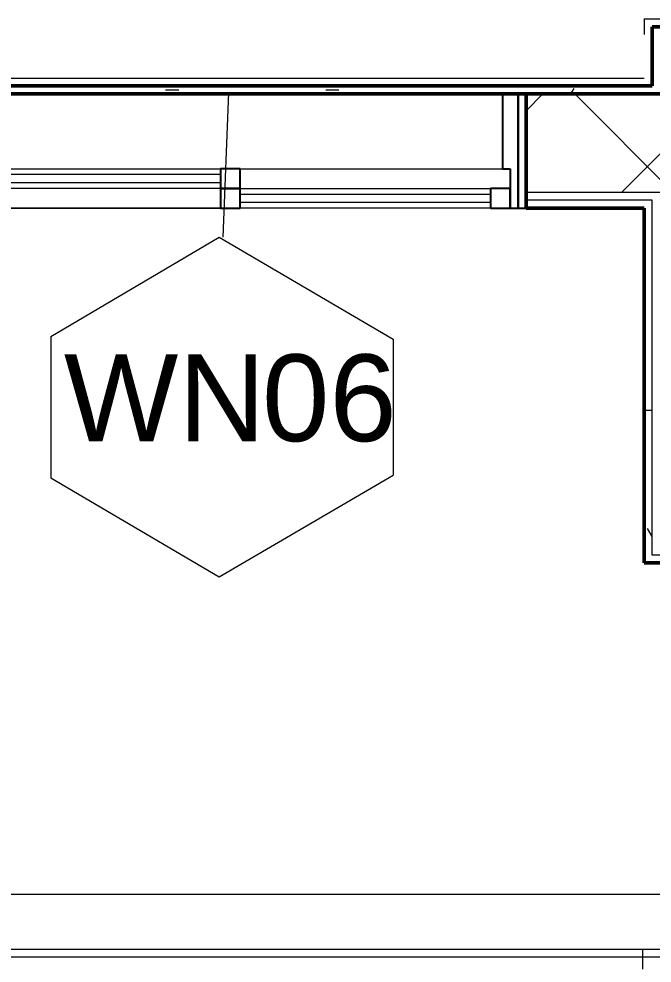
# Model space of a CAD drawing. Header units: millimetres. Extents: x -9358 to 257996, y -67499 to 9117.
# Drawn here: x 17713 to 19320, y -55453 to -53058 of the extents above; entities that cross this region are included whole.
import ezdxf

# ---------------------------------------------------------------- set-up
doc = ezdxf.new("R2010")
doc.units = ezdxf.units.MM
doc.header["$LTSCALE"] = 1000
for name, color, linetype, lineweight in [('A-TYP-WIN', 8, 'Continuous', 0), ('A-WAL-CLD', 8, 'Continuous', 9), ('A-WAL-CMU', 8, 'Continuous', 50), ('A-WAL-LOW-20', 8, 'Continuous', 18), ('A-WAL-LOW-30', 8, 'Continuous', 18), ('A-WAL-PAT-1', 8, 'Continuous', 9), ('A-WIN', 8, 'Continuous', 9), ('A-WIN-1', 8, 'Continuous', 25), ('A-WIN-2', 8, 'Continuous', 18)]:
    doc.layers.add(name, color=color, linetype=linetype, lineweight=lineweight)
doc.styles.add('Arial_8', font='arial.ttf', dxfattribs={"height": 220})
pattern_1 = [(0, (0, 0), (812.8, 203.2), [33.528, -576.072, 33.528, -576.072, -3251.2]), (0, (0, 0), (812.8, 203.2), [-1219.2, 33.528, -1185.672, 33.528, -576.072, -1422.4]), (0, (0, 0), (812.8, 203.2), [-3048, 33.528, -372.872, 33.528, -982.472]), (120, (304.8, 101.6), (-582.37636, 602.30545), [33.528, -576.072, 33.528, -576.072, -3251.2]), (120, (304.8, 101.6), (-582.37636, 602.30545), [-1219.2, 33.528, -1185.672, 33.528, -576.072, -1422.4]), (120, (304.8, 101.6), (-582.37636, 602.30545), [-3048, 33.528, -372.872, 33.528, -982.472]), (240, (406.4, 508), (-230.42364, -805.50545), [33.528, -576.072, 33.528, -576.072, -3251.2]), (240, (406.4, 508), (-230.42364, -805.50545), [-1219.2, 33.528, -1185.672, 33.528, -576.072, -1422.4]), (240, (406.4, 508), (-230.42364, -805.50545), [-3048, 33.528, -372.872, 33.528, -982.472])]

# ---------------------------------------------------------------- blocks, each defined once
blk = doc.blocks.new('Window Tag - Window Tag-41068-01-Ground Floor Plan')
at = {"layer": 'A-TYP-WIN'}
for p, q in [((-4.506, 1.627), (-0.238, 4.142)), ((-0.238, 4.142), (4.181, 1.556)), ((-4.506, 1.627), (-4.506, -1.959)), ((4.181, 1.556), (4.181, -1.888)), ((-0.238, -4.474), (4.181, -1.888)), ((-4.506, -1.959), (-0.238, -4.474))]:
    blk.add_line(p, q, dxfattribs=at)
blk = doc.blocks.new('Walls 85 - Walls 6-605795-01-Ground Floor Furniture Plan')
at = {"layer": 'A-WAL-PAT-1'}
h = blk.add_hatch(dxfattribs=at)
h.set_pattern_fill('FP_36', color=256, style=0, pattern_type=2)
h.set_pattern_definition([(270, (20644.6, -55970), (900, 6e-14), [700, -700]), (270, (21094.6, -55270), (1800, 1e-13), [700, -700]), (180, (21094.6, -55270), (-9e-14, -700), [])])
h.paths.add_polyline_path([(17170, -55320), (21820, -55320), (21820, -55270), (17170, -55270)], flags=0)
at = {"layer": 'A-WAL-LOW-20'}
blk.add_line((17170, -55270), (19830, -55270), dxfattribs=at)
blk = doc.blocks.new('Sliding_Window_Single - 1500 x 2700-2664409-01-Ground Floor Furniture Plan')
at = {"layer": 'A-WIN'}
for p, q in [((-645, 145), (-10, 145)), ((725, 145), (40, 145)), ((40, 145), (725, 145)), ((-10, 95), (-645, 95)), ((40, 95), (675, 95)), ((-10, 45), (-675, 45)), ((675, 45), (40, 45))]:
    blk.add_line(p, q, dxfattribs=at)
at = {"layer": 'A-WIN-1'}
for p, q in [((-715, 145), (-735, 145)), ((-715, 145), (-715, -145)), ((-695, 145), (-715, 145)), ((-715, -145), (-715, 145)), ((-695, 45), (-695, 145)), ((-645, 145), (-695, 145)), ((-695, 145), (-695, 95)), ((-645, 95), (-645, 145)), ((40, 145), (-10, 145)), ((-10, 145), (-10, 95)), ((40, 95), (40, 145)), ((745, 145), (725, 145)), ((725, 145), (725, 45)), ((745, -145), (745, 145)), ((765, 145), (745, 145)), ((745, 145), (745, -145)), ((-695, 95), (-645, 95)), ((-10, 95), (40, 95)), ((40, 95), (-10, 95)), ((-10, 95), (-10, 45)), ((40, 45), (40, 95)), ((725, 95), (675, 95)), ((675, 95), (675, 45)), ((725, 45), (725, 95)), ((-675, 45), (-695, 45)), ((-675, -145), (-675, 45)), ((-10, 45), (40, 45)), ((675, 45), (725, 45)), ((725, 45), (705, 45)), ((705, 45), (705, -145))]:
    blk.add_line(p, q, dxfattribs=at)
at = {"layer": 'A-WIN-2'}
for p, q in [((-10, 130), (-645, 130)), ((-645, 130), (-645, 110)), ((-10, 110), (-10, 130)), ((-645, 110), (-10, 110)), ((675, 80), (40, 80)), ((40, 80), (40, 60)), ((675, 60), (675, 80)), ((40, 60), (675, 60))]:
    blk.add_line(p, q, dxfattribs=at)
blk = doc.blocks.new('G')
at = {"layer": 'A-WAL-PAT-1'}
h = blk.add_hatch(dxfattribs=at)
h.set_pattern_fill('FP_2', color=256, style=0, pattern_type=2)
h.set_pattern_definition(pattern_1)
h.paths.add_polyline_path([(19320, -53100), (19320, -53080), (17500, -53080), (17500, -53100), (17829.6, -53100)], flags=0)
h = blk.add_hatch(dxfattribs=at)
h.set_pattern_fill('FP_3', color=256, style=0, pattern_type=2)
h.set_pattern_definition([(45, (0, 0), (-224.5064, 224.5064), []), (135, (0, 0), (-224.5064, -224.5064), [])])
h.paths.add_polyline_path([(19445, -53350), (19445, -53100), (19000, -53100), (19000, -53350), (19340, -53350)], flags=0)
h.paths.add_polyline_path([(16900, -53350), (16900, -53100), (16880, -53100), (16880, -53350)], flags=0)
h = blk.add_hatch(dxfattribs=at)
h.set_pattern_fill('FP_2', color=256, style=0, pattern_type=2)
h.set_pattern_definition(pattern_1)
h.paths.add_polyline_path([(19320, -53390), (19320, -53370), (19000, -53370), (19000, -53390), (19300, -53390)], flags=0)
h.paths.add_polyline_path([(17170, -53390), (17500, -53390), (17500, -53370), (17170, -53370)], flags=0)
h = blk.add_hatch(dxfattribs=at)
h.set_pattern_fill('FP_2', color=256, style=0, pattern_type=2)
h.set_pattern_definition(pattern_1)
h.paths.add_polyline_path([(19320, -54290), (19320, -53390), (19300, -53390), (19300, -54290)], flags=0)
h = blk.add_hatch(dxfattribs=at)
h.set_pattern_fill('FP_2', color=256, style=0, pattern_type=2)
h.set_pattern_definition(pattern_1)
h.paths.add_polyline_path([(21024.8, -54290), (21770, -54290), (21770, -54270), (19320, -54270), (19320, -54290), (20779, -54290)], flags=0)
at = {"layer": 'A-WAL-CLD'}
for p, q in [((19445, -53350), (19000, -53350)), ((19320, -53370), (19000, -53370)), ((19320, -54270), (19320, -53370)), ((21770, -54270), (19320, -54270))]:
    blk.add_line(p, q, dxfattribs=at)
at = {"layer": 'A-WAL-CMU'}
for p, q in [((19860, -52930), (19320, -52930)), ((19320, -52930), (19320, -53080)), ((19320, -53080), (17520, -53080)), ((19445, -53100), (17500, -53100)), ((19000, -53100), (19000, -53390)), ((19000, -53390), (19300, -53390)), ((19300, -53390), (19300, -54290)), ((19300, -54290), (21790, -54290))]:
    blk.add_line(p, q, dxfattribs=at)
at = {"layer": 'A-WAL-LOW-30'}
for p, q in [((19300, -52910), (19880, -52910)), ((19300, -52910), (19300, -52950)), ((17540, -53060), (19300, -53060)), ((17190, -55130), (19830, -55130)), ((19830, -55290), (17190, -55290))]:
    blk.add_line(p, q, dxfattribs=at)
at = {"layer": 'A-WAL-LOW-20'}
blk.add_blockref('Walls 85 - Walls 6-605795-01-Ground Floor Furniture Plan', (0, 0), dxfattribs=at)
at = {"layer": 'A-WIN', "rotation": 180}
blk.add_blockref('Sliding_Window_Single - 1500 x 2700-2664409-01-Ground Floor Furniture Plan', (18265, -53245), dxfattribs=at)

msp = doc.modelspace()

# ---------------------------------------------------------------- block references
msp.add_blockref('G', (0, -148.1))

# ---------------------------------------------------------------- next in the draw order: linework, layer by layer
at = {"layer": 'A-TYP-WIN'}
msp.add_line((18245, -53245), (18230.9, -53612), dxfattribs=at)

# ---------------------------------------------------------------- next in the draw order: block references
at = {"layer": 'A-TYP-WIN', "xscale": 99.99999999999991, "yscale": 99.99999999999991, "zscale": 99.99999999999991}
msp.add_blockref('Window Tag - Window Tag-41068-01-Ground Floor Plan', (18245, -54026.2), dxfattribs=at)

# ---------------------------------------------------------------- next in the draw order: texts
at = {"layer": 'A-TYP-WIN', "char_height": 220, "attachment_point": 1, "style": 'Arial_8'}
for s, insert, width in [('WN', (17827.5, -53909.2), 609.282), ('06', (18330.2, -53909.2), 400.844)]:
    msp.add_mtext(s, dxfattribs=dict(at, insert=insert, width=width))

doc.saveas('drawing.dxf')
